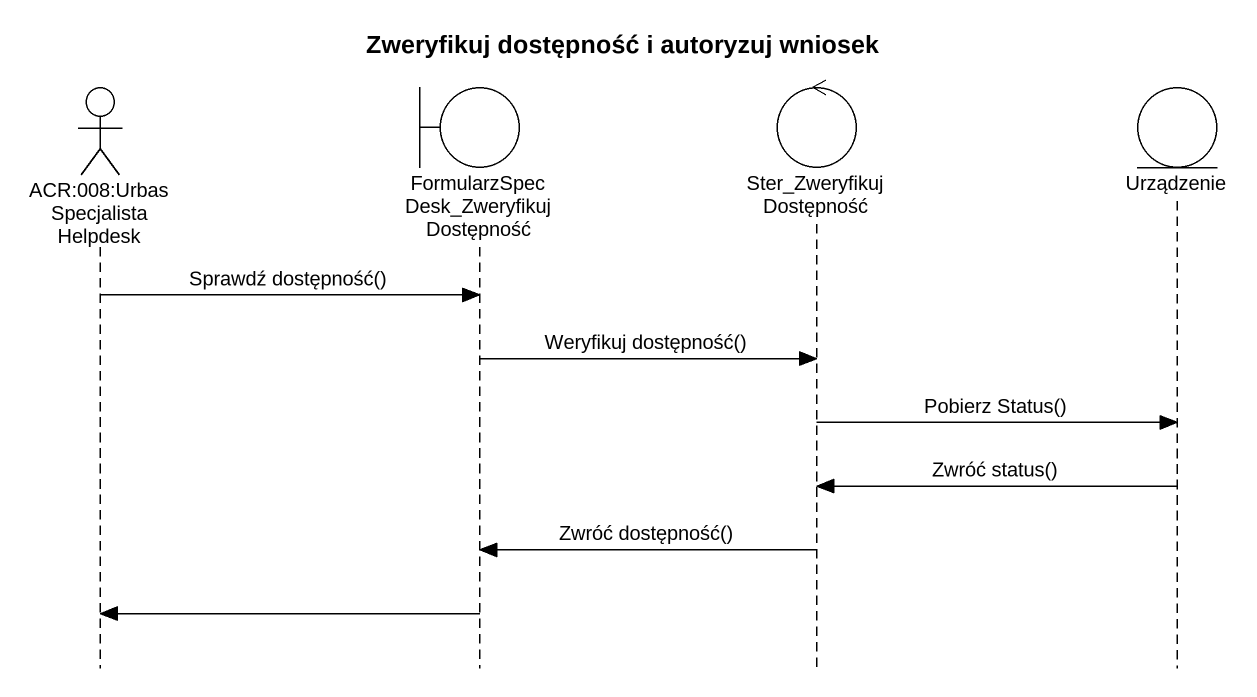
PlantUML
@startuml
title Zweryfikuj dostępność i autoryzuj wniosek
hide footbox
actor "ACR:008:Urbas Specjalista Helpdesk" as ACR_008_Urbas_Specjalista
boundary "FormularzSpecDesk_ZweryfikujDostępność" as FormularzSpecDesk
control Ster_ZweryfikujDostępność
entity Urządzenie

ACR_008_Urbas_Specjalista -> FormularzSpecDesk : Sprawdź dostępność()
FormularzSpecDesk -> Ster_ZweryfikujDostępność : Weryfikuj dostępność()
Ster_ZweryfikujDostępność -> Urządzenie : Pobierz Status()
Urządzenie -> Ster_ZweryfikujDostępność : Zwróć status()
Ster_ZweryfikujDostępność -> FormularzSpecDesk : Zwróć dostępność()
FormularzSpecDesk -> ACR_008_Urbas_Specjalista
@enduml
